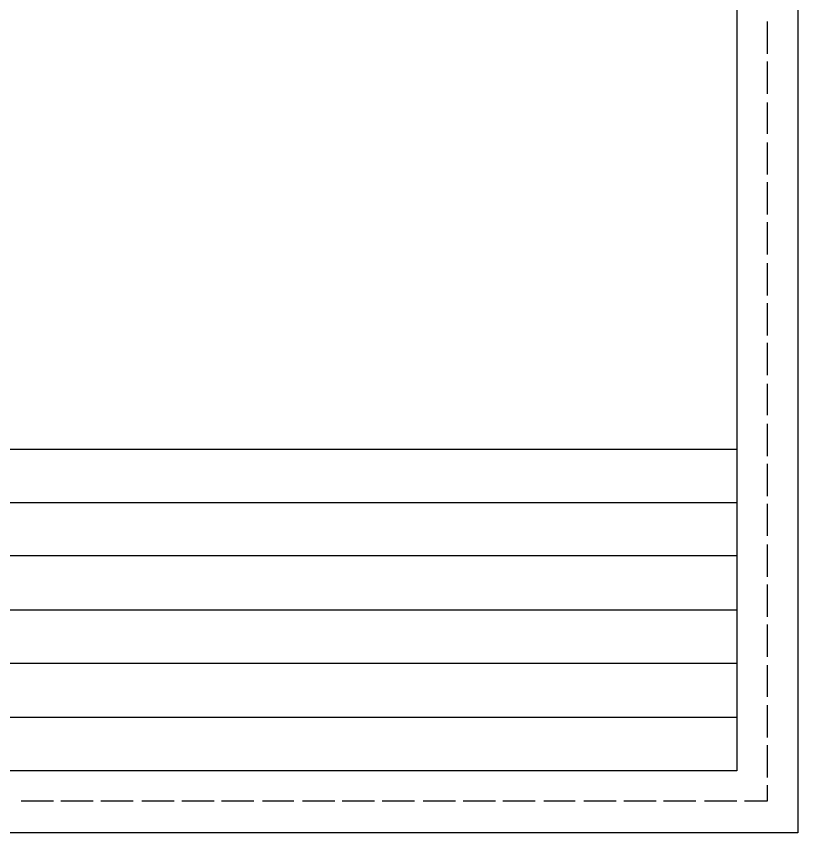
# Model space of a CAD drawing. Header units: millimetres. Extents: x 1427 to 15417, y 3138 to 22257.
# Drawn here: x 8252 to 11167, y 4699 to 7744 of the extents above; entities that cross this region are included whole.
import ezdxf

# ---------------------------------------------------------------- set-up
doc = ezdxf.new("R2010")
doc.units = ezdxf.units.MM
doc.layers.add('PDF_0', color=7, linetype='Continuous')

msp = doc.modelspace()

# ---------------------------------------------------------------- linework, layer by layer
at = {"layer": 'PDF_0', "lineweight": 25}
for points in [[(11167.3, 20979.6), (11167.3, 4698.7), (2938.1, 4698.7), (2938.1, 20979.6)], [(3168.7, 8713.9), (10940.3, 8713.9), (10940.3, 4929.3), (3168.7, 4929.3)]]:
    msp.add_lwpolyline(points, close=True, dxfattribs=at)
for points in [[(11053.8, 7724.3), (11053.8, 7603.7)], [(11053.8, 7575.4), (11053.8, 7454.8)], [(11053.8, 7422.8), (11053.8, 7305.8)], [(11053.8, 7273.9), (11053.8, 7153.3)], [(11053.8, 7124.9), (11053.8, 7004.3)], [(11053.8, 6975.9), (11053.8, 6855.3)], [(11053.8, 6823.4), (11053.8, 6702.8)], [(11053.8, 6674.4), (11053.8, 6553.8)], [(11053.8, 6525.4), (11053.8, 6404.8)], [(11053.8, 6372.9), (11053.8, 6255.9)], [(11053.8, 6223.9), (11053.8, 6103.3)], [(10940.3, 6128.2), (3168.7, 6128.2)], [(11053.8, 6075), (11053.8, 5954.4)], [(10940.3, 5929.5), (3168.7, 5929.5)], [(11053.8, 5926), (11053.8, 5805.4)], [(11053.8, 5773.5), (11053.8, 5652.9)], [(10940.3, 5730.9), (3168.7, 5730.9)], [(11053.8, 5624.5), (11053.8, 5503.9)], [(10940.3, 5528.7), (3168.7, 5528.7)], [(11053.8, 5475.5), (11053.8, 5354.9)], [(10940.3, 5330.1), (3168.7, 5330.1)], [(11053.8, 5323), (11053.8, 5205.9)], [(11053.8, 5174), (11053.8, 5053.4)], [(10940.3, 5127.9), (3168.7, 5127.9)], [(11053.8, 5025), (11053.8, 4904.4)], [(11053.8, 4876.1), (11053.8, 4815.8), (10968.6, 4815.8)], [(8389.9, 4815.8), (8269.3, 4815.8)], [(8538.9, 4815.8), (8418.3, 4815.8)], [(8687.9, 4815.8), (8567.3, 4815.8)], [(8840.4, 4815.8), (8719.8, 4815.8)], [(8989.4, 4815.8), (8868.8, 4815.8)], [(9138.4, 4815.8), (9017.8, 4815.8)], [(9287.3, 4815.8), (9170.3, 4815.8)], [(9439.9, 4815.8), (9319.3, 4815.8)], [(9588.8, 4815.8), (9468.2, 4815.8)], [(9737.8, 4815.8), (9617.2, 4815.8)], [(9890.3, 4815.8), (9769.7, 4815.8)], [(10039.3, 4815.8), (9918.7, 4815.8)], [(10188.3, 4815.8), (10067.7, 4815.8)], [(10337.3, 4815.8), (10220.2, 4815.8)], [(10489.8, 4815.8), (10369.2, 4815.8)], [(10638.8, 4815.8), (10518.2, 4815.8)], [(10787.7, 4815.8), (10667.1, 4815.8)], [(10940.3, 4815.8), (10819.7, 4815.8)]]:
    msp.add_lwpolyline(points, dxfattribs=at)

doc.saveas('drawing.dxf')
